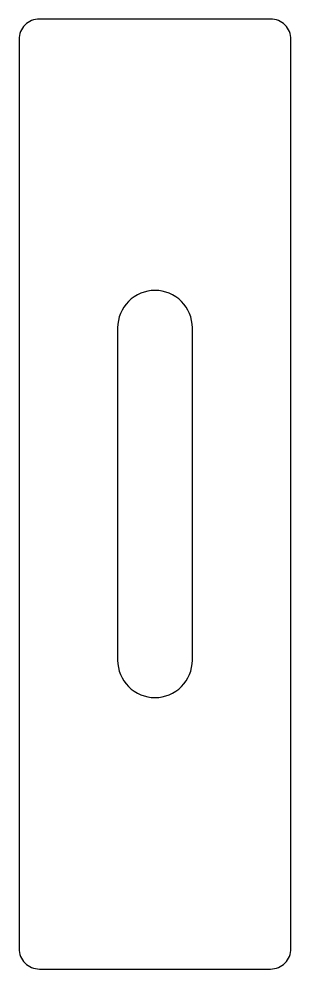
# Model space of a CAD drawing. Extents: x 0 to 40, y 0 to 140.
import ezdxf

# ---------------------------------------------------------------- set-up
doc = ezdxf.new("R2010")
doc.units = 0
doc.layers.get('0').update_dxf_attribs({"linetype": 'CONTINUOUS'})

msp = doc.modelspace()

# ---------------------------------------------------------------- linework, layer by layer
for points in [[(3, 0), (37, 0, 0.414214), (40, 3), (40, 137, 0.414214), (37, 140), (3, 140, 0.414214), (0, 137), (0, 3, 0.414214)], [(20, 40), (20, 40, 0.414214), (25.5, 45.5), (25.5, 94.5, 0.414214), (20, 100), (20, 100, 0.414214), (14.5, 94.5), (14.5, 45.5, 0.414214)]]:
    msp.add_lwpolyline(points, format="xyb", close=True)

doc.saveas('drawing.dxf')
